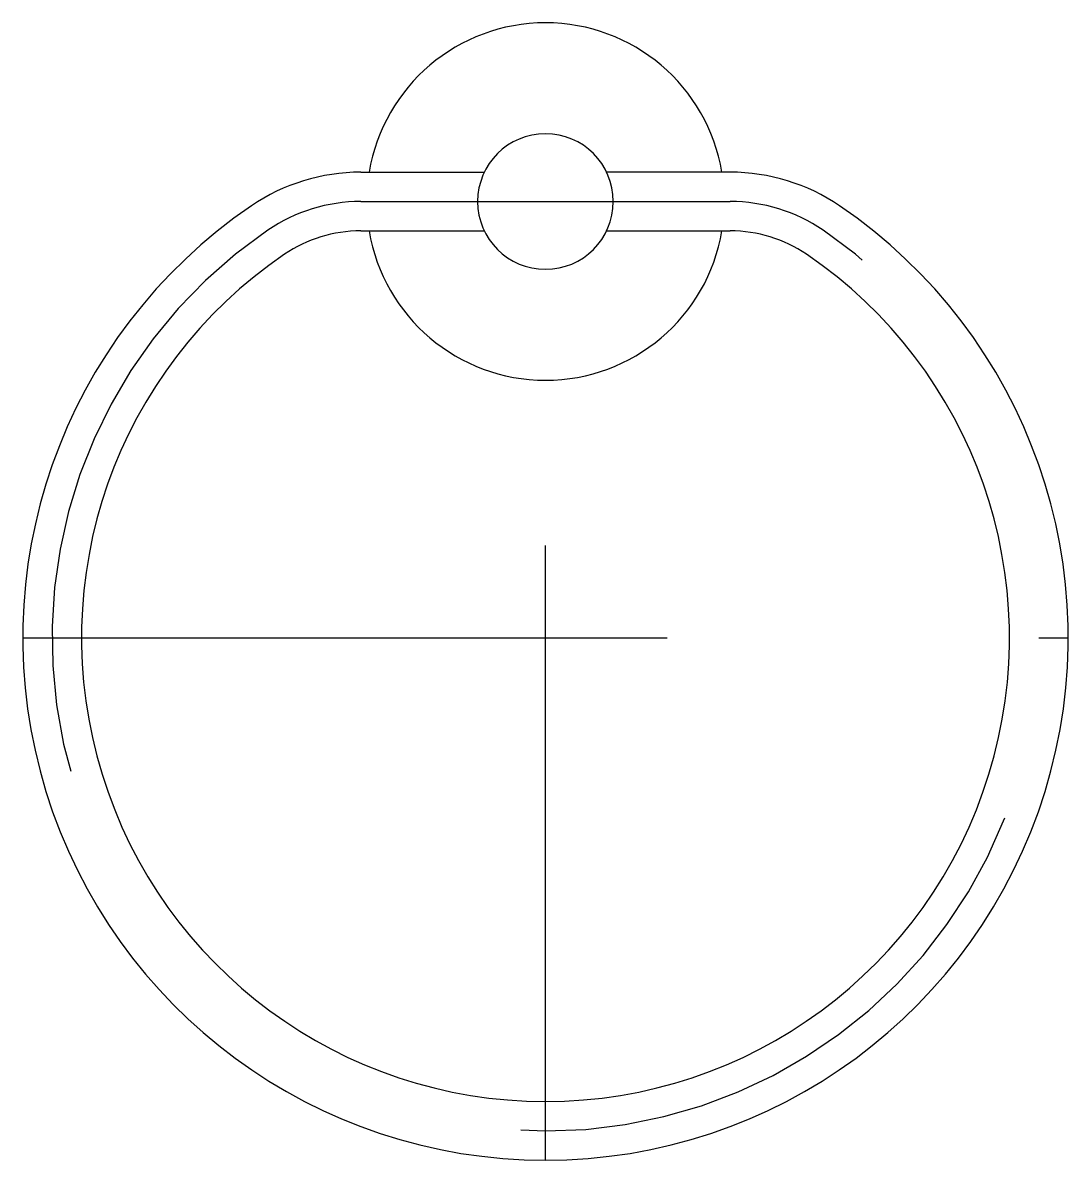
# Model space of a CAD drawing. Extents: x -0.877 to -0.707, y 374.874 to 375.059.
import ezdxf

# ---------------------------------------------------------------- set-up
doc = ezdxf.new("R2010")
doc.units = 0
doc.header["$LTSCALE"] = 0.2
doc.header["$MEASUREMENT"] = 0
doc.linetypes.add('AXES', pattern=[0.54, 0.3, -0.08, 0.08, -0.08])
doc.linetypes.add('CONTINU', pattern=[0])
doc.layers.get('0').update_dxf_attribs({"linetype": 'CONTINUOUS'})
doc.layers.add('DECA_EIXOS', color=5, linetype='AXES')

msp = doc.modelspace()

# ---------------------------------------------------------------- linework, layer by layer
at = {"linetype": 'CONTINU'}
for points in [[(-0.76327, 375.03495, 0.847355), (-0.82062, 375.03495)], [(-0.79195, 375.04121, 1), (-0.79195, 375.01915)], [(-0.79195, 375.01915, 1), (-0.79195, 375.04121)], [(-0.82197, 375.03495, 0.150502), (-0.83975, 375.02948)], [(-0.74414, 375.02948, 0.150504), (-0.76192, 375.03495)], [(-0.83975, 375.02948, 3.24694), (-0.74414, 375.02948)], [(-0.82197, 375.02541, 0.150502), (-0.83438, 375.02159)], [(-0.82062, 375.02541, 0.847355), (-0.76327, 375.02541)], [(-0.74951, 375.02159, 0.150504), (-0.76192, 375.02541)], [(-0.83438, 375.02159, 3.24694), (-0.74951, 375.02159)]]:
    msp.add_lwpolyline(points, format="xyb", dxfattribs=at)
for points in [[(-0.82197, 375.03495), (-0.80189, 375.03495)], [(-0.76192, 375.03495), (-0.782, 375.03495)], [(-0.82197, 375.02541), (-0.80189, 375.02541)], [(-0.782, 375.02541), (-0.76192, 375.02541)]]:
    msp.add_lwpolyline(points, dxfattribs=at)
at = {"layer": 'DECA_EIXOS'}
for points in [[(-0.79195, 374.87425), (-0.79195, 375.05925)], [(-0.82197, 375.03018), (-0.76192, 375.03018)], [(-0.87692, 374.95923), (-0.87215, 374.95923)], [(-0.87215, 374.95923), (-0.71174, 374.95923)], [(-0.71174, 374.95923), (-0.70697, 374.95923)]]:
    msp.add_lwpolyline(points, dxfattribs=at)
for points in [[(-0.82197, 375.03018, 0.150504), (-0.83707, 375.02553)], [(-0.74682, 375.02553, 0.150503), (-0.76192, 375.03018)], [(-0.83707, 375.02553, 3.24694), (-0.74682, 375.02553)]]:
    msp.add_lwpolyline(points, format="xyb", dxfattribs=at)

doc.saveas('drawing.dxf')
